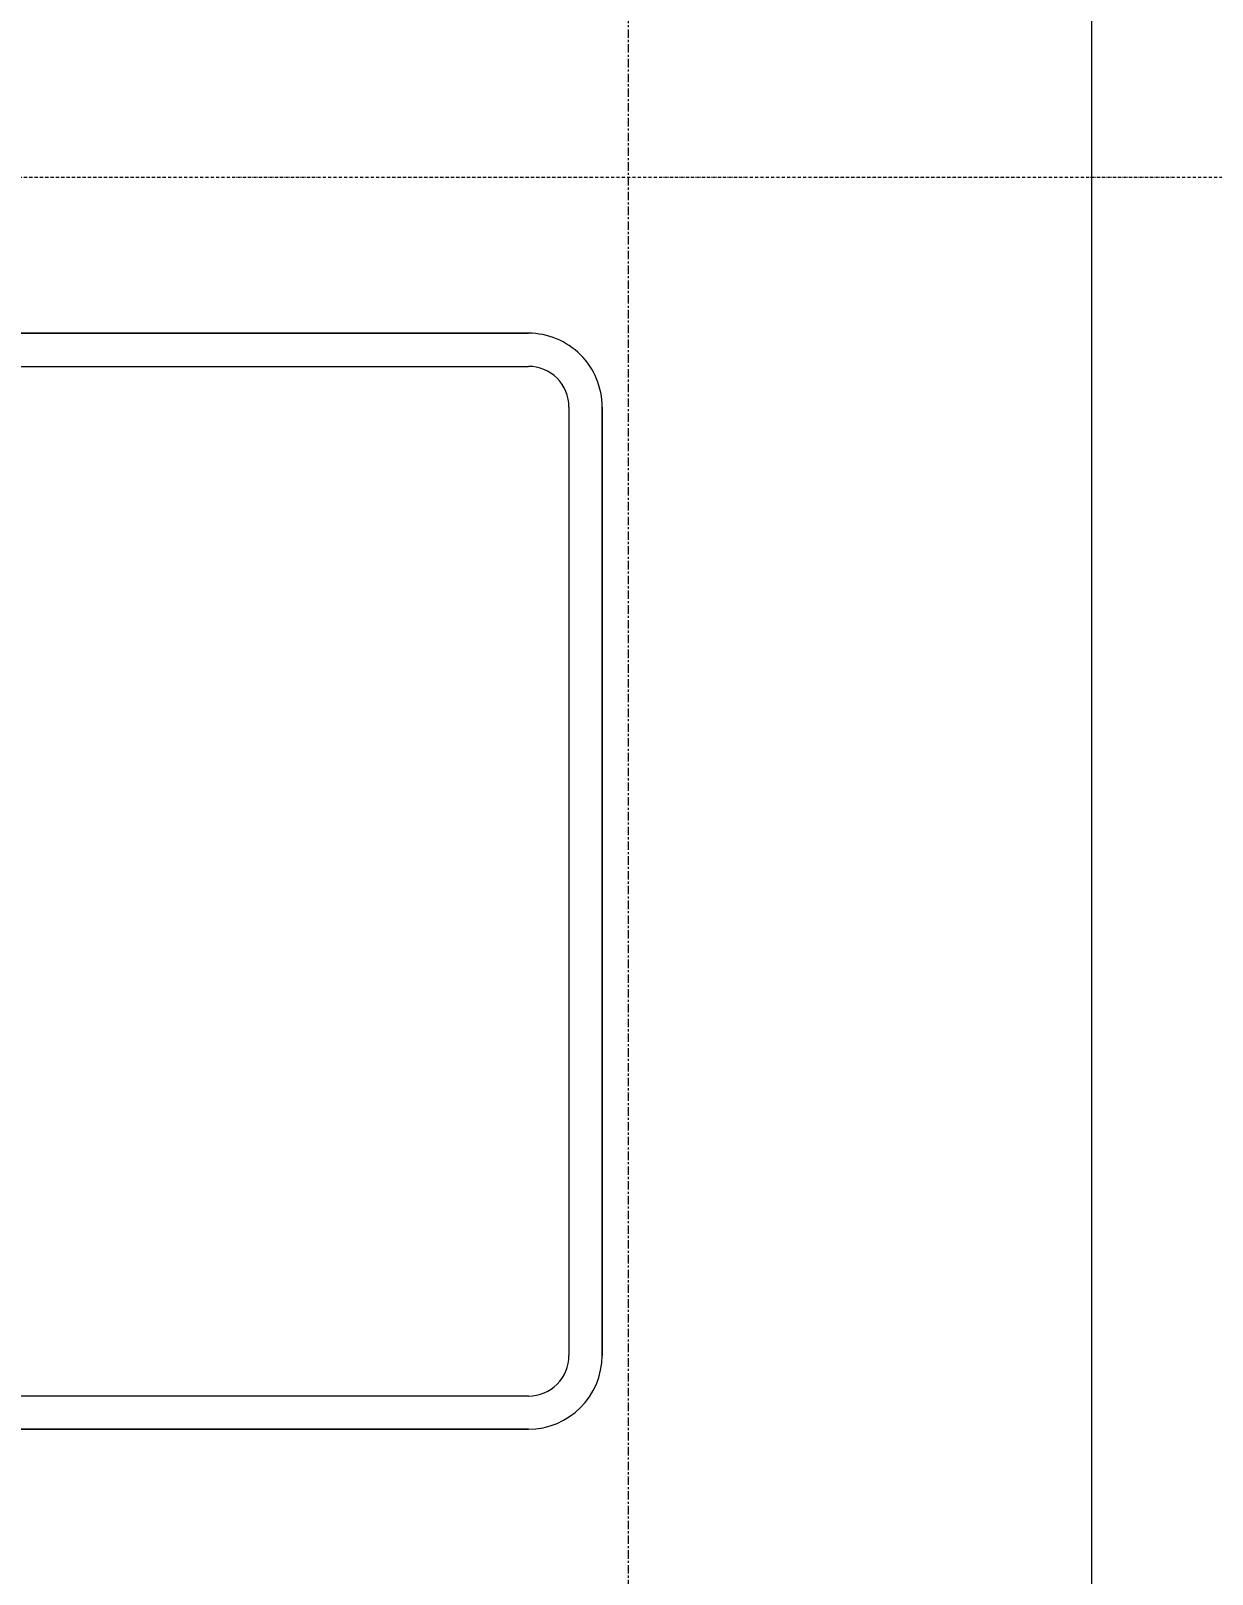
# Model space of a CAD drawing. Header units: millimetres. Extents: x 1591 to 240306, y -15958 to 82755.
# Drawn here: x 65054 to 66833, y 29909 to 32232 of the extents above; entities that cross this region are included whole.
import ezdxf

# ---------------------------------------------------------------- set-up
doc = ezdxf.new("R2010")
doc.units = ezdxf.units.MM
doc.linetypes.add('Dash Dot 3_16_', pattern=[7.9375, 4.7625, -1.5875, 0, -1.5875])
doc.linetypes.add('Grid Line', pattern=[22.225, 12.7, -3.175, 3.175, -3.175])
for name, color, linetype, lineweight in [('0-1', 7, 'Continuous', 5), ('A-ANNO-DIMS', 211, 'Continuous', 9), ('A-ANNO-DIMS-160', 211, 'Continuous', 9), ('G-ANNO-SYMB-1', 111, 'Dash Dot 3_16_', 18), ('I-FURN-1', 254, 'Continuous', 9), ('S-GRID-1', 1, 'Grid Line', 9)]:
    doc.layers.add(name, color=color, linetype=linetype, lineweight=lineweight)
doc.styles.add('UTM Avo', font='UTM Avo.ttf', dxfattribs={"width": 0.9, "height": 400})
doc.dimstyles.new('1_Dim_chi_tiet_2_5_1', dxfattribs={"dimscale": 304.8, "dimtxt": 399.720379, "dimasz": 0.629921, "dimexe": 0.524934, "dimexo": 0.0625, "dimgap": 0.052493, "dimtad": 1, "dimdec": 0, "dimrnd": 5, "dimzin": 0, "dimdsep": 46, "dimtxsty": 'UTM Avo', "dimblk1": 'OBLIQUE', "dimblk2": 'OBLIQUE', "dimsah": 1, "dimcen": 0.09, "dimdle": 0.524934, "dimazin": 0, "dimtfac": 1, "dimtdec": 4, "dimtix": 1, "dimtmove": 0, "dimatfit": 3, "dimfxl": 1.049869, "dimfxlon": 1, "dimtvp": 1, "dimtolj": 1, "dimtzin": 0, "dimarcsym": 2})

# ---------------------------------------------------------------- blocks, each defined once
blk = doc.blocks.new('GIUONG NGU-2TAB-1600x2000 - GIUONG NGU-2TAB-1600x2000-885815-TKCS_MB TẦNG 3-4')
at = {"layer": 'I-FURN-1'}
for p, q in [((458.5, -50), (458.5, -1938.9)), ((458.5, -1938.9), (458.5, -50)), ((2108.2, -1938.9), (2108.2, -50)), ((2108.2, -50), (2108.2, -1938.9)), ((508.5, -1938.9), (508.5, -100)), ((2058.2, -100), (2058.2, -1938.9)), ((1997.1, -2000), (569.6, -2000)), ((569.6, -2050), (1997.1, -2050)), ((1997.1, -2050), (569.6, -2050))]:
    blk.add_line(p, q, dxfattribs=at)
for centre, radius, start, end in [((569.6, -1938.9), 111.1, 180, 270), ((569.6, -1938.9), 111.1, 180, 270), ((569.6, -1938.9), 61.1, 180, 270), ((1997.1, -1938.9), 111.1, 270, 360), ((1997.1, -1938.9), 61.1, 270, 0), ((1997.1, -1938.9), 111.1, 270, 0)]:
    blk.add_arc(centre, radius, start, end, dxfattribs=at)
blk = doc.blocks.new('NCV_TKTC_TANG 3 - 4_rvt-2-TKCS_MB TẦNG 3-4')
at = {"layer": 'I-FURN-1', "rotation": 90.00000000000065}
blk.add_blockref('GIUONG NGU-2TAB-1600x2000 - GIUONG NGU-2TAB-1600x2000-885815-TKCS_MB TẦNG 3-4', (52862.6, 29668.6), dxfattribs=at)
blk = doc.blocks.new('DIMBLOCK352-TKCS_MB TẦNG 3-4')
at = {"layer": 'A-ANNO-DIMS-160'}
for p, q in [((66651.2, 24576.9), (66651.2, 33496.9)), ((66331.2, 33336.9), (66811.2, 33336.9)), ((66651.2, 33336.9), (66331.2, 33336.9)), ((66331.2, 24736.9), (66811.2, 24736.9)), ((66651.2, 24736.9), (66331.2, 24736.9))]:
    blk.add_line(p, q, dxfattribs=at)
at = {"layer": 'A-ANNO-DIMS-160', "lineweight": 25}
for p, q in [((66651.2, 33336.9), (66555.2, 33432.9)), ((66651.2, 33336.9), (66747.2, 33240.9)), ((66651.2, 24736.9), (66555.2, 24832.9)), ((66651.2, 24736.9), (66747.2, 24640.9))]:
    blk.add_line(p, q, dxfattribs=at)
at = {"layer": 'A-ANNO-DIMS-160', "color": 0, "insert": (66131.6, 28489.2), "char_height": 400, "width": 1314.636, "attachment_point": 1, "rotation": 90, "line_spacing_factor": 1.110334, "style": 'UTM Avo'}
blk.add_mtext('8600', dxfattribs=at)
blk = doc.blocks.new('_Oblique')
at = {"color": 0, "linetype": 'ByBlock', "lineweight": -2}
blk.add_line((-0.5, -0.5), (0.5, 0.5), dxfattribs=at)

msp = doc.modelspace()

# ---------------------------------------------------------------- linework, layer by layer
at = {"layer": 'G-ANNO-SYMB-1'}
msp.add_line((39749.2, 32011.5), (145928.2, 32011.5), dxfattribs=at)
at = {"layer": 'S-GRID-1'}
msp.add_line((65953.9, 19175.3), (65953.9, 76690.4), dxfattribs=at)

# ---------------------------------------------------------------- block references
at = {"layer": '0-1'}
msp.add_blockref('NCV_TKTC_TANG 3 - 4_rvt-2-TKCS_MB TẦNG 3-4', (11001.4, 0), dxfattribs=at)

# ---------------------------------------------------------------- dimensions: what is measured, and where the dimension line sits
at = {"layer": 'A-ANNO-DIMS'}
dim = msp.add_linear_dim(base=(66651.2, 33336.9), p1=(66331.2, 24736.9), p2=(66331.2, 33336.9), angle=90, dimstyle='1_Dim_chi_tiet_2_5_1', override={"dimpost": '<>', "dimfxl": 8600}, dxfattribs=at)
dim.commit()
dim.dimension.update_dxf_attribs({"geometry": 'DIMBLOCK352-TKCS_MB TẦNG 3-4', "text_midpoint": (66428.2, 29036.9)})

doc.saveas('drawing.dxf')
